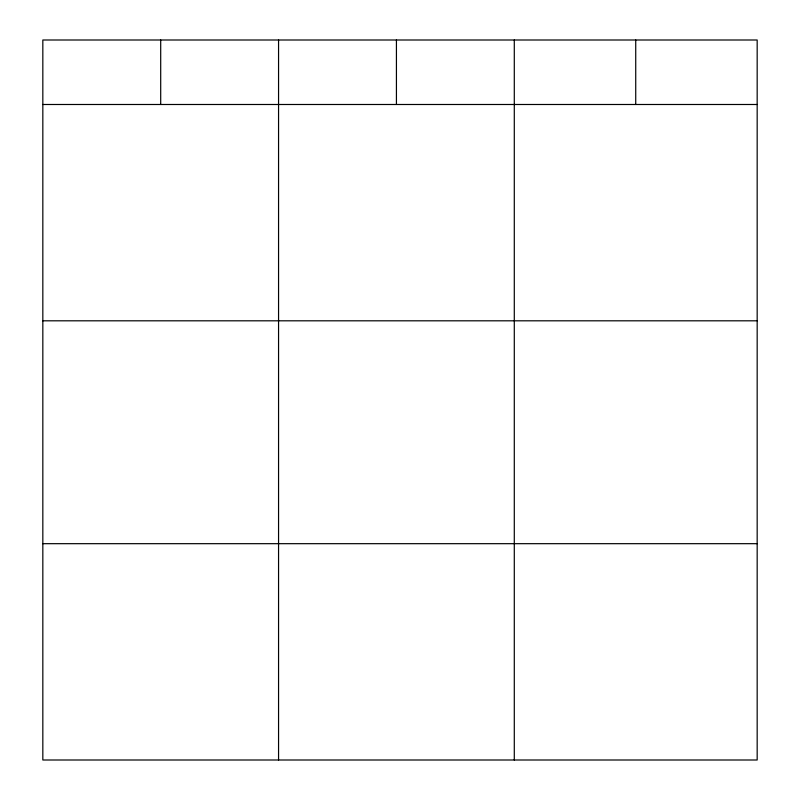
<?xml version="1.0" encoding="UTF-8"?>
<svg xmlns="http://www.w3.org/2000/svg" width="800" height="800" viewBox="0 0 800 800"><rect width="100%" height="100%" fill="white"/><g stroke="black" fill="none" stroke-linecap="round" stroke-linejoin="round"><path stroke-width="1.2" d="M757.17 320.81L757.17 40L42.83 40L42.83 760L757.17 760L757.17 320.81L42.83 320.81M42.83 104.49L757.17 104.49M42.83 543.68L757.17 543.68M635.73 40L635.73 104.49M514.29 40L514.29 760M396.43 40L396.43 104.49M278.56 40L278.56 760M160.7 40L160.7 104.49"/></g></svg>
